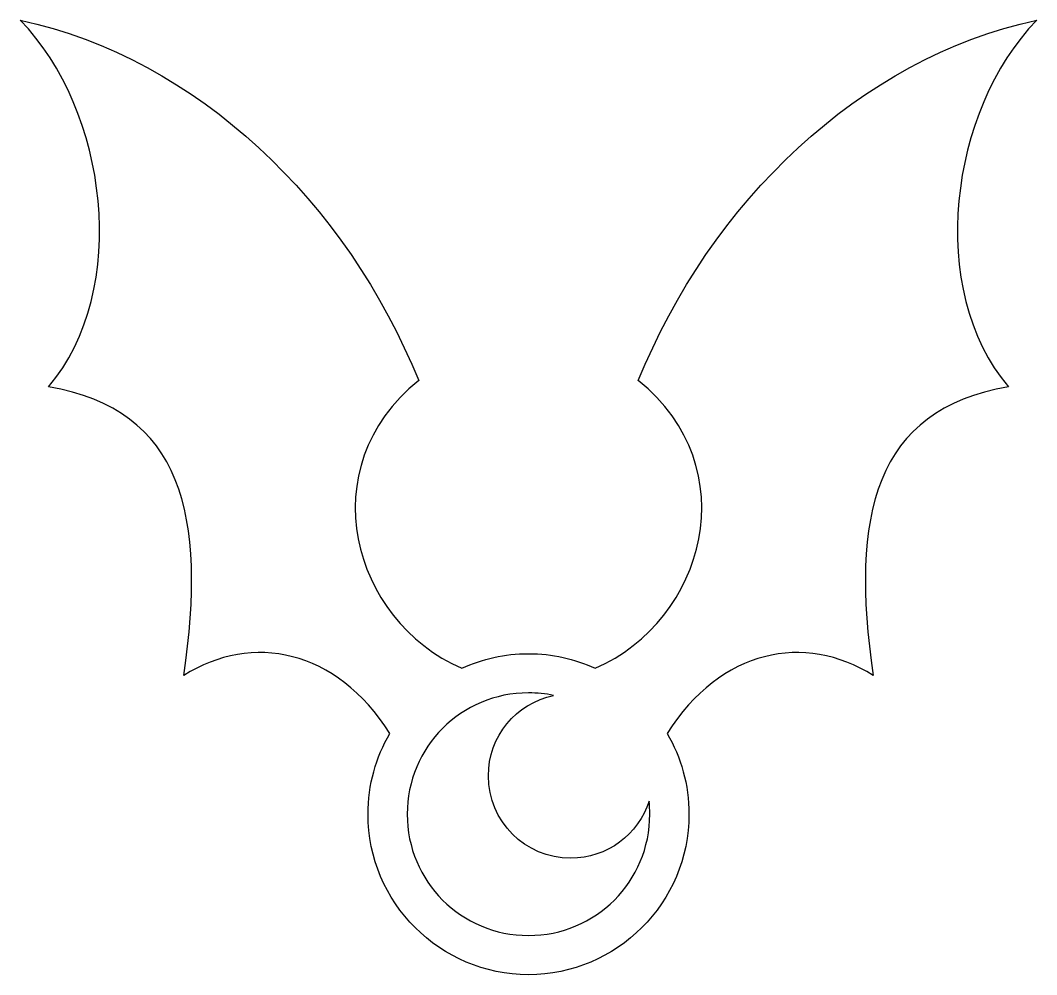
# Model space of a CAD drawing. Header units: centimetres. Extents: x -10.1 to 10.3, y -9.5 to 9.7.
import ezdxf

# ---------------------------------------------------------------- set-up
doc = ezdxf.new("R2010")
doc.units = ezdxf.units.CM
doc.header["$MEASUREMENT"] = 0
doc.layers.add('Layer 1', color=7, linetype='Continuous')

msp = doc.modelspace()

# ---------------------------------------------------------------- linework, layer by layer
at = {"layer": 'Layer 1'}
for points, knots in [([(-10.14536, 9.70125), (-8.3854, 7.90447), (-7.92703, 4.27643), (-9.57871, 2.33113), (-9.57871, 2.33113), (-6.88763, 1.87825), (-6.38554, -0.25448), (-6.86014, -3.46697), (-6.86014, -3.46697), (-5.48251, -2.60717), (-3.79478, -2.93515), (-2.71714, -4.63452), (-2.71714, -4.63452), (-2.99671, -5.11203), (-3.15737, -5.66679), (-3.15737, -6.25799), (-3.15737, -6.25799), (-3.15737, -8.03507), (-1.70856, -9.48384), (0.06848, -9.48384), (0.06848, -9.48384), (1.84561, -9.48384), (3.29433, -8.03508), (3.29433, -6.25799), (3.29433, -6.25799), (3.29433, -5.6668), (3.13367, -5.11203), (2.85422, -4.63452), (2.85422, -4.63452), (3.93182, -2.93515), (5.6196, -2.60717), (6.99722, -3.46702), (6.99722, -3.46702), (6.52258, -0.25445), (7.02463, 1.87832), (9.71579, 2.33108), (9.71579, 2.33108), (8.06407, 4.27646), (8.52244, 7.90455), (10.2824, 9.70128), (10.2824, 9.70128), (6.72731, 8.9488), (3.71871, 6.03002), (2.27581, 2.45763), (2.27581, 2.45763), (4.44704, 0.72394), (3.63699, -2.3593), (1.40605, -3.32339), (1.40605, -3.32339), (0.99807, -3.13616), (0.5454, -3.03083), (0.06848, -3.03083), (0.06848, -3.03083), (-0.40844, -3.03083), (-0.86103, -3.13625), (-1.269, -3.32339), (-1.269, -3.32339), (-3.49994, -2.3593), (-4.30999, 0.72394), (-2.13876, 2.45755), (-2.13876, 2.45755), (-3.58162, 6.03002), (-6.59022, 8.9488), (-10.14532, 9.70129), (-10.14532, 9.70129), (-10.14532, 9.70129), (-10.14536, 9.70125), (-10.14536, 9.70125)], [0, 0, 0, 0, 0.05555556, 0.05555556, 0.05555556, 0.05555556, 0.11111111, 0.11111111, 0.11111111, 0.11111111, 0.16666667, 0.16666667, 0.16666667, 0.16666667, 0.22222222, 0.22222222, 0.22222222, 0.22222222, 0.27777778, 0.27777778, 0.27777778, 0.27777778, 0.33333333, 0.33333333, 0.33333333, 0.33333333, 0.38888889, 0.38888889, 0.38888889, 0.38888889, 0.44444444, 0.44444444, 0.44444444, 0.44444444, 0.5, 0.5, 0.5, 0.5, 0.55555556, 0.55555556, 0.55555556, 0.55555556, 0.61111111, 0.61111111, 0.61111111, 0.61111111, 0.66666667, 0.66666667, 0.66666667, 0.66666667, 0.72222222, 0.72222222, 0.72222222, 0.72222222, 0.77777778, 0.77777778, 0.77777778, 0.77777778, 0.83333333, 0.83333333, 0.83333333, 0.83333333, 0.88888889, 0.88888889, 0.88888889, 0.88888889, 1, 1, 1, 1]), ([(0.06857, -3.81886), (0.24121, -3.81886), (0.40958, -3.8364), (0.57193, -3.87022), (0.57193, -3.87022), (-0.17655, -4.0286), (-0.73793, -4.69279), (-0.73793, -5.48846), (-0.73793, -5.48846), (-0.73793, -6.40207), (0.00224, -7.14355), (0.9159, -7.14355), (0.9159, -7.14355), (1.65342, -7.14355), (2.27843, -6.65988), (2.49189, -5.99321), (2.49189, -5.99321), (2.50117, -6.08008), (2.5064, -6.16863), (2.5064, -6.25802), (2.5064, -6.25802), (2.5064, -7.60921), (1.41973, -8.69588), (0.06854, -8.69588), (0.06854, -8.69588), (-1.28265, -8.69588), (-2.36932, -7.60921), (-2.36932, -6.25798), (-2.36932, -6.25798), (-2.36932, -4.90683), (-1.28265, -3.81882), (0.06854, -3.81882), (0.06854, -3.81882), (0.06854, -3.81882), (0.06857, -3.81886), (0.06857, -3.81886)], [0, 0, 0, 0, 0.1, 0.1, 0.1, 0.1, 0.2, 0.2, 0.2, 0.2, 0.3, 0.3, 0.3, 0.3, 0.4, 0.4, 0.4, 0.4, 0.5, 0.5, 0.5, 0.5, 0.6, 0.6, 0.6, 0.6, 0.7, 0.7, 0.7, 0.7, 0.8, 0.8, 0.8, 0.8, 1, 1, 1, 1])]:
    msp.add_open_spline(points, degree=3, knots=knots, dxfattribs=at)

doc.saveas('drawing.dxf')
